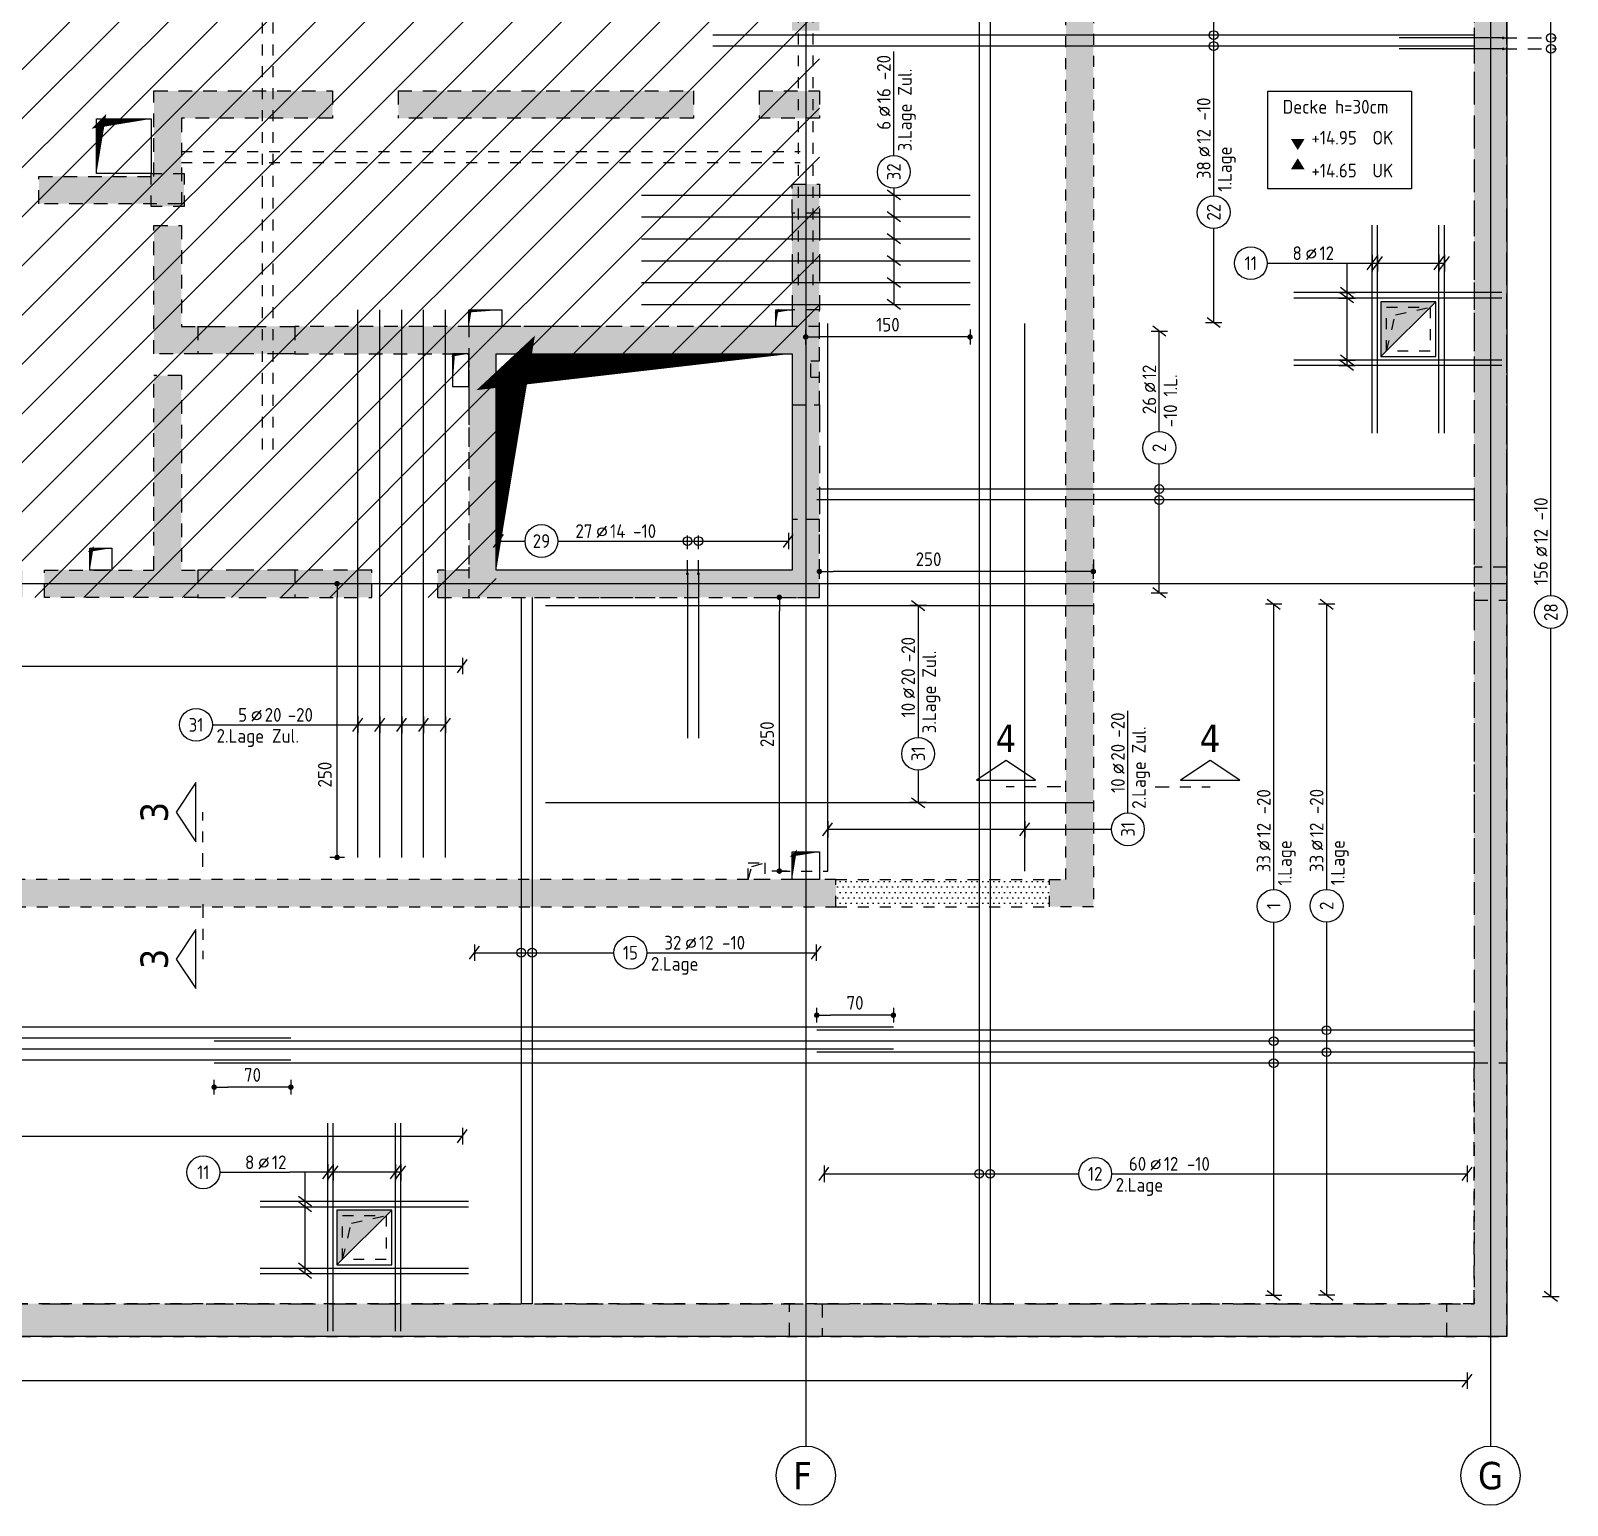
# Model space of a CAD drawing. Extents: x -10 to 81.8, y -37.7 to 49.1.
# Drawn here: x 29.98 to 44.01, y 16.6 to 30.06 of the extents above; entities that cross this region are included whole.
import ezdxf
from ezdxf.enums import TextEntityAlignment as Align

# ---------------------------------------------------------------- set-up
doc = ezdxf.new("R2010")
doc.units = 0
doc.header["$LTSCALE"] = 0.5
for name, pattern in [('AUSGEZOGEN', [1000.01, 1000, 0.01]), ('DOT', [0.175, 0.05, -0.125]), ('HIDDEN2', [0.187, 0.125, -0.062]), ('PUNKT', [0.175, 0.05, -0.125]), ('STRICHLINIE', [0.75, 0.5, -0.25]), ('STRICHPUNKT2', [0.55, 0.25, -0.125, 0.05, -0.125]), ('VERDECKT', [0.375, 0.25, -0.125])]:
    doc.linetypes.add(name, pattern=pattern)
for name, color, linetype in [('ACHSEN', 7, 'Continuous'), ('BETON', 7, 'Continuous'), ('Brüstung DG', 7, 'Continuous'), ('DD', 7, 'Continuous'), ('DG', 7, 'Continuous'), ('grau_dunkel', 7, 'Continuous'), ('grau_hell', 7, 'Continuous'), ('grau_mittel', 7, 'Continuous'), ('HILFE', 7, 'Continuous'), ('koten', 7, 'Continuous'), ('MASSE', 7, 'Continuous'), ('OBJEKT', 7, 'Continuous'), ('RND', 7, 'Continuous'), ('SCHATTEN', 7, 'Continuous'), ('SCHNITTE', 7, 'Continuous'), ('SFP_Achsen', 7, 'Continuous'), ('TEXT', 7, 'Continuous'), ('VERDECKT', 7, 'Continuous'), ('VERDECKT2', 7, 'Continuous')]:
    doc.layers.add(name, color=color, linetype=linetype)
doc.styles.add('helv', font='tahoma.ttf')
doc.styles.add('txt', font='isocp.shx')
doc.dimstyles.new('DOT_I', dxfattribs={"dimscale": 0.5, "dimtxt": 0.25, "dimasz": 0.25, "dimexe": 0.1, "dimexo": 0.3, "dimgap": 0.1, "dimtad": 1, "dimdec": 3, "dimzin": 3, "dimtxsty": 'txt', "dimblk": 'DOT', "dimblk1": 'DOT', "dimblk2": 'DOT', "dimsah": 1, "dimcen": 0.1, "dimse1": 1, "dimse2": 1, "dimazin": 0, "dimtfac": 1, "dimtdec": 4, "dimtix": 1, "dimtmove": 2, "dimatfit": 3, "dimfxl": 0, "dimtvp": 1, "dimtolj": 1, "dimtzin": 0, "dimarcsym": 0})
pattern_1 = [(0, (-74.13047, 79.29311), (0.025, 0.05), [0, -0.05])]

# ---------------------------------------------------------------- blocks, each defined once
blk = doc.blocks.new('okrd_o')
at = {"layer": 'koten', "color": 7, "linetype": 'Continuous'}
blk.add_solid([(-0.125, 0.202), (0.125, 0.202), (0, 0)], dxfattribs=at)
at = {"layer": 'koten', "style": 'txt'}
blk.add_attdef('OKRD', (0.25, 0.1), '', height=0.25, dxfattribs=at)
blk = doc.blocks.new('okrd_u')
at = {"layer": 'koten', "color": 7, "linetype": 'Continuous'}
blk.add_solid([(-0.125, -0.202), (0.125, -0.202), (0, 0)], dxfattribs=at)
at = {"layer": 'koten', "style": 'txt'}
blk.add_attdef('OKRD', (0.25, -0.35), '', height=0.25, dxfattribs=at)
blk = doc.blocks.new('DOT')
at = {"layer": 'MASSE', "color": 7, "linetype": 'Continuous'}
for p, q in [((0, 0), (-1, 0)), ((0, 0.54), (0, -0.54))]:
    blk.add_line(p, q, dxfattribs=at)
at = {"layer": 'MASSE', "color": 7, "linetype": 'Continuous', "const_width": 0.2}
blk.add_lwpolyline([(-0.1, 0, 1), (0.1, 0, 1)], format="xyb", close=True, dxfattribs=at)
blk = doc.blocks.new('*D26')
at = {"layer": 'Defpoints', "color": 0, "linetype": 'AUSGEZOGEN', "transparency": 16777216}
for p in [(31.654, 20.414), (31.654, 20.414), (32.354, 20.414)]:
    blk.add_point(p, dxfattribs=at)
at = {"layer": 'MASSE', "color": 0, "linetype": 'AUSGEZOGEN', "lineweight": -2, "transparency": 16777216}
blk.add_line((32.229, 20.414), (31.779, 20.414), dxfattribs=at)
at = {"layer": 'MASSE', "color": 0, "linetype": 'AUSGEZOGEN', "lineweight": -2, "transparency": 16777216, "xscale": 0.125, "yscale": 0.125, "zscale": 0.125, "rotation": 180}
blk.add_blockref('DOT', (31.654, 20.414), dxfattribs=at)
at = {"layer": 'MASSE', "color": 0, "linetype": 'AUSGEZOGEN', "lineweight": -2, "transparency": 16777216, "xscale": 0.125, "yscale": 0.125, "zscale": 0.125}
blk.add_blockref('DOT', (32.354, 20.414), dxfattribs=at)
at = {"layer": 'MASSE', "color": 0, "linetype": 'AUSGEZOGEN', "transparency": 16777216, "insert": (32.004, 20.526), "char_height": 0.125, "attachment_point": 5, "style": 'txt'}
blk.add_mtext('\\A1;70', dxfattribs=at)
blk = doc.blocks.new('*D27')
at = {"layer": 'Defpoints', "color": 0, "linetype": 'AUSGEZOGEN', "transparency": 16777216}
for p in [(37.154, 21.071), (37.154, 21.071), (37.854, 21.071)]:
    blk.add_point(p, dxfattribs=at)
at = {"layer": 'MASSE', "color": 0, "linetype": 'AUSGEZOGEN', "lineweight": -2, "transparency": 16777216}
blk.add_line((37.729, 21.071), (37.279, 21.071), dxfattribs=at)
at = {"layer": 'MASSE', "color": 0, "linetype": 'AUSGEZOGEN', "lineweight": -2, "transparency": 16777216, "xscale": 0.125, "yscale": 0.125, "zscale": 0.125, "rotation": 180}
blk.add_blockref('DOT', (37.154, 21.071), dxfattribs=at)
at = {"layer": 'MASSE', "color": 0, "linetype": 'AUSGEZOGEN', "lineweight": -2, "transparency": 16777216, "xscale": 0.125, "yscale": 0.125, "zscale": 0.125}
blk.add_blockref('DOT', (37.854, 21.071), dxfattribs=at)
at = {"layer": 'MASSE', "color": 0, "linetype": 'AUSGEZOGEN', "transparency": 16777216, "insert": (37.504, 21.184), "char_height": 0.125, "attachment_point": 5, "style": 'txt'}
blk.add_mtext('\\A1;70', dxfattribs=at)
blk = doc.blocks.new('lei_gre')
at = {"layer": 'RND', "color": 7, "linetype": 'Continuous'}
for p, q in [((-0.09, -0.12), (0.09, 0.12)), ((0, 0.15), (0, -0.15))]:
    blk.add_line(p, q, dxfattribs=at)
blk = doc.blocks.new('RND_LEI')
at = {"layer": 'RND', "color": 7, "linetype": 'Continuous'}
blk.add_line((1.022, 0.066), (1.19, 0.27), dxfattribs=at)
for centre, radius in [((0, 0), 0.3), ((1.106, 0.168), 0.075)]:
    blk.add_circle(centre, radius, dxfattribs=at)
at = {"layer": 'RND', "color": 7, "linetype": 'Continuous', "style": 'txt'}
blk.add_attdef('ANZ', text='', height=0.25, dxfattribs=at).set_placement((0.931, 0.057), align=Align.RIGHT)
for tag, p in [('DUM', (1.253, 0.057)), ('ABSTD', (1.674, 0.057)), ('POSTXT', (0.374, -0.327))]:
    blk.add_attdef(tag, p, '', height=0.25, dxfattribs=at)
blk.add_attdef('POSL', text='', height=0.25, dxfattribs=at).set_placement((0, 0), align=Align.MIDDLE)
blk = doc.blocks.new('*D41')
at = {"layer": 'Defpoints', "color": 0, "linetype": 'AUSGEZOGEN', "transparency": 16777216}
for p in [(32.776, 25.012), (32.776, 25.012), (32.776, 22.512)]:
    blk.add_point(p, dxfattribs=at)
at = {"layer": 'MASSE', "color": 0, "linetype": 'AUSGEZOGEN', "lineweight": -2, "transparency": 16777216}
blk.add_line((32.776, 22.637), (32.776, 24.887), dxfattribs=at)
at = {"layer": 'MASSE', "color": 0, "linetype": 'AUSGEZOGEN', "lineweight": -2, "transparency": 16777216, "xscale": 0.125, "yscale": 0.125, "zscale": 0.125}
for p, rotation in [((32.776, 25.012), 90), ((32.776, 22.512), 270)]:
    blk.add_blockref('DOT', p, dxfattribs=dict(at, rotation=rotation))
at = {"layer": 'MASSE', "color": 0, "linetype": 'AUSGEZOGEN', "transparency": 16777216, "insert": (32.664, 23.268), "char_height": 0.125, "attachment_point": 5, "rotation": 90, "style": 'txt'}
blk.add_mtext('\\A1;250', dxfattribs=at)
blk = doc.blocks.new('*D42')
at = {"layer": 'Defpoints', "color": 0, "linetype": 'AUSGEZOGEN', "transparency": 16777216}
for p in [(37.054, 27.265), (37.054, 27.265), (38.554, 27.265)]:
    blk.add_point(p, dxfattribs=at)
at = {"layer": 'MASSE', "color": 0, "linetype": 'AUSGEZOGEN', "lineweight": -2, "transparency": 16777216}
blk.add_line((38.429, 27.265), (37.179, 27.265), dxfattribs=at)
at = {"layer": 'MASSE', "color": 0, "linetype": 'AUSGEZOGEN', "lineweight": -2, "transparency": 16777216, "xscale": 0.125, "yscale": 0.125, "zscale": 0.125, "rotation": 180}
blk.add_blockref('DOT', (37.054, 27.265), dxfattribs=at)
at = {"layer": 'MASSE', "color": 0, "linetype": 'AUSGEZOGEN', "lineweight": -2, "transparency": 16777216, "xscale": 0.125, "yscale": 0.125, "zscale": 0.125}
blk.add_blockref('DOT', (38.554, 27.265), dxfattribs=at)
at = {"layer": 'MASSE', "color": 0, "linetype": 'AUSGEZOGEN', "transparency": 16777216, "insert": (37.804, 27.377), "char_height": 0.125, "attachment_point": 5, "style": 'txt'}
blk.add_mtext('\\A1;150', dxfattribs=at)
blk = doc.blocks.new('*D43')
at = {"layer": 'Defpoints', "color": 0, "linetype": 'AUSGEZOGEN', "transparency": 16777216}
for p in [(37.179, 25.123), (37.179, 25.123), (39.679, 25.123)]:
    blk.add_point(p, dxfattribs=at)
at = {"layer": 'MASSE', "color": 0, "linetype": 'AUSGEZOGEN', "lineweight": -2, "transparency": 16777216}
blk.add_line((39.554, 25.123), (37.304, 25.123), dxfattribs=at)
at = {"layer": 'MASSE', "color": 0, "linetype": 'AUSGEZOGEN', "lineweight": -2, "transparency": 16777216, "xscale": 0.125, "yscale": 0.125, "zscale": 0.125, "rotation": 180}
blk.add_blockref('DOT', (37.179, 25.123), dxfattribs=at)
at = {"layer": 'MASSE', "color": 0, "linetype": 'AUSGEZOGEN', "lineweight": -2, "transparency": 16777216, "xscale": 0.125, "yscale": 0.125, "zscale": 0.125}
blk.add_blockref('DOT', (39.679, 25.123), dxfattribs=at)
at = {"layer": 'MASSE', "color": 0, "linetype": 'AUSGEZOGEN', "transparency": 16777216, "insert": (38.175, 25.235), "char_height": 0.125, "attachment_point": 5, "style": 'txt'}
blk.add_mtext('\\A1;250', dxfattribs=at)
blk = doc.blocks.new('*D44')
at = {"layer": 'Defpoints', "color": 0, "linetype": 'AUSGEZOGEN', "transparency": 16777216}
for p in [(36.813, 24.887), (36.813, 24.887), (36.813, 22.387)]:
    blk.add_point(p, dxfattribs=at)
at = {"layer": 'MASSE', "color": 0, "linetype": 'AUSGEZOGEN', "lineweight": -2, "transparency": 16777216}
blk.add_line((36.813, 22.512), (36.813, 24.762), dxfattribs=at)
at = {"layer": 'MASSE', "color": 0, "linetype": 'AUSGEZOGEN', "lineweight": -2, "transparency": 16777216, "xscale": 0.125, "yscale": 0.125, "zscale": 0.125}
for p, rotation in [((36.813, 24.887), 90), ((36.813, 22.387), 270)]:
    blk.add_blockref('DOT', p, dxfattribs=dict(at, rotation=rotation))
at = {"layer": 'MASSE', "color": 0, "linetype": 'AUSGEZOGEN', "transparency": 16777216, "insert": (36.701, 23.637), "char_height": 0.125, "attachment_point": 5, "rotation": 90, "style": 'txt'}
blk.add_mtext('\\A1;250', dxfattribs=at)
blk = doc.blocks.new('SCHN-1')
at = {"layer": 'SCHNITTE', "color": 5, "linetype": 'Continuous'}
blk.add_lwpolyline([(0.54, 0.125), (0, 0.485), (-0.54, 0.125)], close=True, dxfattribs=at)
at = {"layer": 'SCHNITTE', "color": 6, "linetype": 'Continuous', "style": 'helv'}
blk.add_attdef('SCHN-1', text='', height=0.5, dxfattribs=at).set_placement((0, 0.635), align=Align.CENTER)

msp = doc.modelspace()

# ---------------------------------------------------------------- hatches: boundary and pattern name
at = {"layer": 'Brüstung DG', "linetype": 'DOT'}
h = msp.add_hatch(dxfattribs=at)
h.set_pattern_fill('DOTS', color=102, scale=0.8, double=1)
h.set_pattern_definition(pattern_1)
h.paths.add_polyline_path([(35.1045, 39.3866), (35.1045, 39.0866), (43.1545, 39.0866), (43.1545, 18.4366), (4.6895, 18.4366), (4.6895, 22.0616), (4.4795, 22.0616), (4.4795, 18.1366), (43.4545, 18.1366), (43.4545, 39.3866)])
h.paths.add_polyline_path([(12.2545, 39.0866), (12.2545, 39.3866), (4.5295, 39.3866), (4.5295, 38.4216), (4.6895, 38.4216), (4.6895, 39.0866)], flags=17)
h = msp.add_hatch(dxfattribs=at)
h.set_pattern_fill('DOTS', color=102, scale=0.8, double=1)
h.set_pattern_definition(pattern_1)
h.paths.add_polyline_path([(39.2795, 22.3116), (37.3295, 22.3116), (37.3295, 22.0616), (39.2795, 22.0615)])
at = {"layer": 'DG', "linetype": 'AUSGEZOGEN'}
h = msp.add_hatch(dxfattribs=at)
h.set_pattern_fill('DOTS', scale=0.8, double=1)
h.set_pattern_definition(pattern_1)
h.paths.add_polyline_path([(13.4345, 22.3116), (13.4345, 22.0616), (37.3295, 22.0616), (37.3295, 22.3116)])
h.paths.add_polyline_path([(34.2295, 25.1366), (34.2295, 27.1116), (36.9295, 27.1116), (36.9295, 26.6466), (37.1795, 26.6466), (37.1795, 27.3616), (33.9795, 27.3616), (33.9795, 24.8866), (37.1795, 24.8866), (37.1795, 25.5966), (36.9295, 25.5966), (36.9295, 25.1366)])
h.paths.add_polyline_path([(31.0795, 28.7566), (31.0795, 28.4566), (31.3795, 28.4566), (31.3795, 28.7566)])
h.paths.add_polyline_path([(26.7795, 28.7566), (26.4795, 28.7566), (26.4795, 28.4566), (26.7795, 28.4566)])
h.paths.add_polyline_path([(23.0295, 28.7566), (22.7295, 28.7566), (22.7295, 28.4566), (23.0295, 28.4566)])
h.paths.add_polyline_path([(14.7895, 28.4566), (14.7895, 28.7566), (14.4895, 28.7566), (14.4895, 28.4566)])
h.paths.add_polyline_path([(39.4295, 35.4616), (39.4295, 22.3116), (39.2795, 22.3116), (39.2795, 22.0616), (39.6795, 22.0616), (39.6795, 35.4616)])
h.paths.add_polyline_path([(4.6895, 32.3116), (4.4795, 32.3116), (4.4795, 22.0616), (10.6745, 22.0616), (10.6745, 22.3116), (4.6895, 22.3116)])
h.paths.add_polyline_path([(12.2545, 35.2116), (12.2545, 35.4616), (12.2045, 35.4616), (12.2045, 35.2116)])
h.paths.add_polyline_path([(35.1045, 35.4616), (35.1045, 35.2116), (35.8545, 35.2116), (35.8545, 35.4616)])
at = {"layer": 'grau_dunkel', "transparency": 33554687}
for points in [[(42.8045, 27.5866), (42.3045, 27.5866), (42.3045, 27.0866)], [(33.2745, 19.2916), (32.7745, 19.2916), (32.7745, 18.7916)]]:
    msp.add_hatch(color=21, dxfattribs=at).paths.add_polyline_path(points)
at = {"layer": 'grau_hell', "linetype": 'AUSGEZOGEN'}
h = msp.add_hatch(dxfattribs=at)
h.set_pattern_fill('ANSI31', color=9, scale=0.1, style=0, double=1)
h.set_pattern_definition([(45, (0, -25.33528), (-0.2245064, 0.2245064), [])])
h.paths.add_polyline_path([(37.1795, 31.3866), (37.1795, 39.3866), (35.1045, 39.3866), (35.1045, 32.9208), (12.2545, 32.9208), (12.2545, 39.3866), (8.1795, 39.3866), (8.1795, 31.1366), (10.9295, 31.1366), (10.9295, 29.5116), (19.9795, 29.5116), (19.9795, 24.8866), (34.2295, 24.8866), (34.2295, 27.1116), (37.1795, 27.1116)])
at = {"layer": 'grau_mittel'}
h = msp.add_hatch(color=61, dxfattribs=at)
h.paths.add_polyline_path([(43.4545, 39.3866), (36.9295, 39.3866), (36.9295, 31.1366), (37.9945, 31.1366), (37.9945, 31.3866), (37.1795, 31.3866), (37.1795, 39.0866), (39.4295, 39.0866), (39.4295, 31.3866), (39.2795, 31.3866), (39.2795, 31.1366), (39.6795, 31.1366), (39.6795, 39.0866), (43.1545, 39.0866), (43.1545, 34.0716), (43.4545, 34.0716)])
h.paths.add_polyline_path([(43.4545, 34.0716), (43.1545, 34.0716), (43.1545, 32.2016), (43.4545, 32.2016)], flags=17)
h.paths.add_polyline_path([(43.4545, 32.2016), (43.1545, 32.2016), (43.1545, 31.1366), (43.4545, 31.1366)])
h.paths.add_polyline_path([(43.1545, 31.1366), (43.1545, 31.3866), (39.6795, 31.3866), (39.6795, 31.1366)])
h.paths.add_polyline_path([(39.2795, 31.1366), (39.2795, 31.3866), (38.3945, 31.3866), (38.3945, 31.1366)], flags=17)
h.paths.add_polyline_path([(38.3945, 31.3866), (38.1945, 31.3866), (38.1945, 31.1366), (38.3945, 31.1366)], flags=17)
h.paths.add_polyline_path([(43.4545, 31.1366), (43.1545, 31.1366), (43.1545, 25.1616), (43.4545, 25.1616)])
h.paths.add_polyline_path([(43.1545, 24.8616), (43.4545, 24.8616), (43.4545, 25.1616), (43.1545, 25.1616)])
h.paths.add_polyline_path([(43.1545, 20.6366), (43.4545, 20.6366), (43.4545, 24.8616), (43.1545, 24.8616)])
h.paths.add_polyline_path([(43.4545, 20.6366), (43.1545, 20.6366), (43.1545, 18.4366), (42.9045, 18.4366), (42.9045, 18.1366), (43.4545, 18.1366)])
h.paths.add_polyline_path([(37.2045, 18.4366), (37.2045, 18.1366), (42.9045, 18.1366), (42.9045, 18.4366)])
h.paths.add_polyline_path([(36.9045, 18.4366), (36.9045, 18.1366), (37.2045, 18.1366), (37.2045, 18.4366)])
h.paths.add_polyline_path([(29.7045, 18.4366), (29.7045, 18.1366), (36.9045, 18.1366), (36.9045, 18.4366)])
h.paths.add_polyline_path([(29.4045, 18.4366), (29.4045, 18.1366), (29.7045, 18.1366), (29.7045, 18.4366)])
h.paths.add_polyline_path([(22.2045, 18.4366), (22.2045, 18.1366), (29.4045, 18.1366), (29.4045, 18.4366)])
h.paths.add_polyline_path([(21.9045, 18.1366), (22.2045, 18.1366), (22.2045, 18.4366), (21.9045, 18.4366)])
h.paths.add_polyline_path([(14.7045, 18.4366), (14.7045, 18.1366), (21.9045, 18.1366), (21.9045, 18.4366)])
h.paths.add_polyline_path([(14.7045, 18.4366), (14.4045, 18.4366), (14.4045, 18.1366), (14.7045, 18.1366)])
h.paths.add_polyline_path([(8.4545, 18.4366), (8.4545, 18.1366), (14.4045, 18.1366), (14.4045, 18.4366)])
h.paths.add_polyline_path([(8.1545, 18.4366), (8.1545, 18.1366), (8.4545, 18.1366), (8.4545, 18.4366)])
h.paths.add_polyline_path([(5.0545, 18.4366), (5.0545, 18.1366), (8.1545, 18.1366), (8.1545, 18.4366)])
h.paths.add_polyline_path([(4.6895, 18.4366), (4.6895, 25.2315), (4.0245, 25.2315), (4.0245, 24.9315), (4.4795, 24.9315), (4.4795, 18.1366), (5.0545, 18.1366), (5.0545, 18.4366)])
h.paths.add_polyline_path([(4.7545, 27.2815), (4.6895, 27.2815), (4.4045, 27.2815), (4.4045, 25.2315), (4.6895, 25.2315), (4.7545, 25.2315)])
h.paths.add_polyline_path([(4.6895, 39.0866), (8.1795, 39.0866), (8.1795, 31.1366), (8.5795, 31.1366), (8.5795, 31.3866), (8.4295, 31.3866), (8.4295, 39.0866), (10.6795, 39.0866), (10.6795, 31.3866), (9.9145, 31.3866), (9.9145, 31.1366), (10.9295, 31.1366), (10.9295, 39.3866), (4.5295, 39.3866), (4.5295, 32.3116), (4.4795, 32.3116), (4.4795, 27.5815), (4.0245, 27.5815), (4.0245, 27.2815), (4.6895, 27.2815)])
h.paths.add_polyline_path([(4.7545, 31.3866), (4.7545, 31.1366), (8.1795, 31.1366), (8.1795, 31.3866)], flags=17)
h.paths.add_polyline_path([(8.5795, 31.3866), (8.5795, 31.1366), (9.4645, 31.1366), (9.4645, 31.3866)], flags=17)
h.paths.add_polyline_path([(9.4645, 31.3866), (9.4645, 31.1366), (9.7145, 31.1366), (9.7145, 31.3866)], flags=17)
h.paths.add_polyline_path([(10.9295, 31.1366), (10.6795, 31.1366), (10.6795, 29.5116), (10.9295, 29.5116)], flags=17)
h.paths.add_polyline_path([(8.1795, 29.5116), (8.1795, 24.8866), (8.5795, 24.8866), (8.5795, 25.1366), (8.4295, 25.1366), (8.4295, 29.2616), (14.5145, 29.2616), (14.5145, 28.9066), (14.7645, 28.9066), (14.7645, 29.2616), (15.8245, 29.2616), (15.8245, 29.5116)])
h.paths.add_polyline_path([(9.5895, 24.8866), (9.5895, 25.1366), (8.5795, 25.1366), (8.5795, 24.8866)], flags=17)
h.paths.add_polyline_path([(9.5895, 24.8866), (9.7895, 24.8866), (9.7895, 25.1366), (9.5895, 25.1366)])
h.paths.add_polyline_path([(9.9895, 25.1366), (9.9895, 24.8866), (12.9045, 24.8866), (12.9045, 25.1366)], flags=16)
h.paths.add_polyline_path([(13.1045, 25.1366), (13.1045, 24.8866), (13.3545, 24.8866), (13.3545, 25.1366)], flags=16)
h.paths.add_polyline_path([(13.3545, 25.1366), (13.3545, 24.8866), (14.3645, 24.8866), (14.3645, 25.1366)], flags=16)
h.paths.add_polyline_path([(14.5145, 25.1366), (14.3645, 25.1366), (14.3645, 24.8866), (14.9145, 24.8866), (14.9145, 25.1366), (14.7645, 25.1366), (14.7645, 27.8216), (16.1245, 27.8216), (16.1245, 28.0716), (14.7645, 28.0716), (14.7645, 28.7566), (14.5145, 28.7566)])
h.paths.add_polyline_path([(14.9145, 25.1366), (14.9145, 24.8866), (15.9245, 24.8866), (15.9245, 25.1366)], flags=16)
h.paths.add_polyline_path([(15.9245, 24.8866), (16.1745, 24.8866), (16.1745, 25.1366), (15.9245, 25.1366)])
h.paths.add_polyline_path([(16.5795, 29.2616), (16.5795, 29.5116), (16.2245, 29.5116), (16.2245, 29.2616)])
h.paths.add_polyline_path([(17.4645, 29.2616), (17.4645, 29.5116), (16.5795, 29.5116), (16.5795, 29.2616)])
h.paths.add_polyline_path([(18.7795, 29.2616), (18.7795, 25.1366), (16.3745, 25.1366), (16.3745, 24.8866), (20.5295, 24.8866), (20.5295, 25.1366), (19.0295, 25.1366), (19.0295, 29.2616), (19.9795, 29.2616), (19.9795, 28.4816), (21.3545, 28.4816), (21.3545, 28.7316), (20.2295, 28.7316), (20.2295, 29.5116), (17.4645, 29.5116), (17.4645, 29.2616)])
h.paths.add_polyline_path([(16.3245, 28.0716), (16.3245, 27.8216), (17.8645, 27.8216), (17.8645, 28.0716)])
h.paths.add_polyline_path([(20.7295, 25.1366), (20.7295, 24.8866), (29.9045, 24.8866), (29.9045, 25.1366)])
h.paths.add_polyline_path([(25.1045, 28.4816), (25.1045, 28.7316), (22.7545, 28.7316), (22.7545, 28.4816)])
h.paths.add_polyline_path([(28.6545, 28.4816), (28.6545, 28.7316), (26.5045, 28.7316), (26.5045, 28.4816)])
h.paths.add_polyline_path([(30.0545, 28.7316), (30.0545, 28.4816), (31.3545, 28.4816), (31.3545, 29.2616), (32.7345, 29.2616), (32.7345, 29.5116), (31.1045, 29.5116), (31.1045, 28.7316)])
h.paths.add_polyline_path([(31.3545, 26.9116), (31.1045, 26.9116), (31.1045, 25.1366), (30.1045, 25.1366), (30.1045, 24.8866), (31.5045, 24.8866), (31.5045, 25.1366), (31.3545, 25.1366)])
h.paths.add_polyline_path([(32.3895, 24.8866), (32.3895, 25.1366), (31.5045, 25.1366), (31.5045, 24.8866)])
h.paths.add_polyline_path([(32.3895, 25.1366), (32.3895, 24.8866), (33.0945, 24.8866), (33.0945, 25.1366)], flags=17)
h.paths.add_polyline_path([(33.6945, 25.1366), (33.6945, 24.8866), (37.1795, 24.8866), (37.1795, 25.5966), (36.9295, 25.5966), (36.9295, 25.1366), (34.2295, 25.1366), (34.2295, 27.1116), (36.9295, 27.1116), (36.9295, 26.6466), (37.1795, 26.6466), (37.1795, 26.8966), (37.0995, 26.8966), (37.0995, 27.0466), (37.1795, 27.0466), (37.1795, 27.5113), (36.9295, 27.5113), (36.9295, 27.3616), (32.3895, 27.3616), (32.3895, 27.1116), (33.9795, 27.1116), (33.9795, 25.1366)])
h.paths.add_polyline_path([(36.9295, 26.6466), (36.9295, 25.5966), (37.1795, 25.5966), (37.1795, 26.6466)], flags=17)
h.paths.add_polyline_path([(36.9295, 27.5113), (37.1795, 27.5113), (37.1795, 28.3963), (36.9295, 28.3963)])
h.paths.add_polyline_path([(37.1795, 28.6616), (36.9295, 28.6616), (36.9295, 28.3963), (37.1795, 28.3963)])
h.paths.add_polyline_path([(36.6295, 29.5116), (36.6295, 29.2616), (37.1795, 29.2616), (37.1795, 29.5116)])
h.paths.add_polyline_path([(36.0294, 29.2616), (36.0294, 29.5116), (33.3345, 29.5116), (33.3345, 29.2616)])
h.paths.add_polyline_path([(32.3895, 27.1116), (32.3895, 27.3616), (31.5045, 27.3616), (31.5045, 27.1116)])
h.paths.add_polyline_path([(31.5045, 27.1116), (31.5045, 27.3616), (31.3545, 27.3616), (31.3545, 28.2816), (31.1045, 28.2816), (31.1045, 27.1116)])
h.paths.add_polyline_path([(37.1795, 31.1366), (36.9295, 31.1366), (36.9295, 30.0616), (37.1795, 30.0616)])
h.paths.add_polyline_path([(34.2295, 31.1916), (34.4795, 31.1916), (34.4795, 31.8866), (34.2295, 31.8866)])
h.paths.add_polyline_path([(32.3795, 31.8866), (32.1295, 31.8866), (32.1295, 31.1916), (32.3795, 31.1916)])
h.paths.add_polyline_path([(13.6295, 31.8866), (13.3795, 31.8866), (13.3795, 31.1916), (13.6295, 31.1916)])
h.paths.add_polyline_path([(15.7295, 31.8866), (15.4795, 31.8866), (15.4795, 31.1916), (15.7295, 31.1916)])
h.paths.add_polyline_path([(17.3795, 31.8866), (17.1295, 31.8866), (17.1295, 31.1916), (17.3795, 31.1916)])
h.paths.add_polyline_path([(19.4795, 31.8866), (19.2295, 31.8866), (19.2295, 31.1916), (19.4795, 31.1916)])
h.paths.add_polyline_path([(20.8795, 31.1916), (21.1295, 31.1916), (21.1295, 31.8866), (20.8795, 31.8866)])
h.paths.add_polyline_path([(22.9795, 31.1916), (23.2295, 31.1916), (23.2295, 31.8866), (22.9795, 31.8866)])
h.paths.add_polyline_path([(24.8795, 31.8866), (24.6295, 31.8866), (24.6295, 31.1916), (24.8795, 31.1916)])
h.paths.add_polyline_path([(26.7295, 31.1916), (26.9795, 31.1916), (26.9795, 31.8866), (26.7295, 31.8866)])
h.paths.add_polyline_path([(29.7045, 32.9208), (29.4045, 32.9208), (29.4045, 32.0366), (28.3795, 32.0366), (28.3795, 31.1916), (28.6295, 31.1916), (28.6295, 31.7866), (30.4795, 31.7866), (30.4795, 31.1916), (30.7295, 31.1916), (30.7295, 32.0366), (29.7045, 32.0366)])
h.paths.add_polyline_path([(35.1045, 39.3866), (35.1045, 39.0866), (36.9295, 39.0866), (36.9295, 39.3866)])
h.paths.add_polyline_path([(12.2545, 39.0866), (12.2545, 39.3866), (10.9295, 39.3866), (10.9295, 39.0866)])

# ---------------------------------------------------------------- linework, layer by layer
at = {"layer": 'ACHSEN', "color": 140, "linetype": 'AUSGEZOGEN'}
for p, q in [((37.0545, 39.3866), (37.0545, 17.1366)), ((43.3045, 39.3866), (43.3045, 17.1366)), ((43.4545, 25.0116), (2.2545, 25.0116)), ((43.4545, 18.1366), (2.2545, 18.1366))]:
    msp.add_line(p, q, dxfattribs=at)
at = {"layer": 'BETON', "color": 6, "linetype": 'AUSGEZOGEN'}
for p, q in [((43.4545, 39.3866), (43.4545, 18.1366)), ((43.4545, 18.1366), (4.4045, 18.1366))]:
    msp.add_line(p, q, dxfattribs=at)
for points in [[(30.5795, 29.2566), (31.0795, 29.2566), (31.0795, 28.7566), (30.5795, 28.7566)], [(33.9795, 27.5116), (34.2795, 27.5116), (34.2795, 27.3616), (33.9795, 27.3616)], [(36.7795, 27.5116), (36.9295, 27.5116), (36.9295, 27.3616), (36.7795, 27.3616)], [(33.9795, 27.1116), (33.8295, 27.1116), (33.8295, 26.8116), (33.9795, 26.8116)], [(34.2295, 27.1116), (36.9295, 27.1116), (36.9295, 25.1366), (34.2295, 25.1366)], [(30.5195, 25.3366), (30.7195, 25.3366), (30.7195, 25.1366), (30.5195, 25.1366)], [(36.9295, 22.5616), (37.1795, 22.5616), (37.1795, 22.3116), (36.9295, 22.3116)]]:
    msp.add_lwpolyline(points, close=True, dxfattribs=at)
at = {"layer": 'Brüstung DG', "color": 102, "linetype": 'DOT'}
for p, q in [((37.3295, 22.3116), (39.2795, 22.3116)), ((37.3295, 22.0616), (39.2795, 22.0615))]:
    msp.add_line(p, q, dxfattribs=at)
at = {"layer": 'Brüstung DG', "color": 102, "linetype": 'PUNKT', "lineweight": -2}
msp.add_lwpolyline([(35.1045, 39.0866), (43.1545, 39.0866), (43.1545, 18.4366), (4.6895, 18.4366), (4.6895, 22.0616), (4.4795, 22.0616), (4.4795, 18.1366), (43.4545, 18.1366), (43.4545, 39.3866), (35.1045, 39.3866)], dxfattribs=at)
at = {"layer": 'DD', "color": 7, "linetype": 'HIDDEN2'}
for p, q in [((42.4361, 27.4663), (42.7545, 27.5366)), ((42.3545, 27.1366), (42.4361, 27.4663)), ((36.5626, 22.4293), (36.6795, 22.4616)), ((36.5295, 22.3116), (36.5626, 22.4293)), ((32.9061, 19.1713), (33.2245, 19.2416)), ((32.8245, 18.8416), (32.9061, 19.1713))]:
    msp.add_line(p, q, dxfattribs=at)
for points in [[(42.3545, 27.5366), (42.7545, 27.5366), (42.7545, 27.1366), (42.3545, 27.1366)], [(36.5295, 22.4616), (36.6795, 22.4616), (36.6795, 22.3116), (36.5295, 22.3116)], [(32.8245, 19.2416), (33.2245, 19.2416), (33.2245, 18.8416), (32.8245, 18.8416)]]:
    msp.add_lwpolyline(points, close=True, dxfattribs=at)
at = {"layer": 'DG', "color": 7, "linetype": 'PUNKT', "lineweight": -2}
for p, q in [((39.6795, 37.8316), (39.6795, 22.0616)), ((39.4295, 22.3116), (39.4295, 37.6316)), ((37.1795, 27.3616), (33.9795, 27.3616)), ((33.9795, 27.3616), (33.9795, 24.8866)), ((37.1795, 26.6466), (37.1795, 27.3616)), ((34.2295, 25.1366), (34.2295, 27.1116)), ((34.2295, 27.1116), (36.9295, 27.1116)), ((36.9295, 27.1116), (36.9295, 26.6466)), ((36.9295, 26.6466), (37.1795, 26.6466)), ((37.1795, 25.5966), (36.9295, 25.5966)), ((36.9295, 25.5966), (36.9295, 25.1366)), ((37.1795, 24.8866), (37.1795, 25.5966)), ((36.9295, 25.1366), (34.2295, 25.1366)), ((33.9795, 24.8866), (37.1795, 24.8866)), ((37.3295, 22.3116), (13.4345, 22.3116)), ((37.3295, 22.0616), (37.3295, 22.3116)), ((39.2795, 22.0616), (39.2795, 22.3116)), ((39.2795, 22.3116), (39.4295, 22.3116)), ((13.4345, 22.0616), (37.3295, 22.0616)), ((39.6795, 22.0616), (39.2795, 22.0616))]:
    msp.add_line(p, q, dxfattribs=at)
msp.add_lwpolyline([(31.0795, 28.7566), (31.3795, 28.7566), (31.3795, 28.4566), (31.0795, 28.4566)], close=True, dxfattribs=at)
at = {"layer": 'grau_dunkel', "color": 21}
msp.add_lwpolyline([(36.9295, 27.1116, 0, 0.31, 0), (34.2384, 26.9568, 0, 0, 0), (34.39, 27.0984, 0.3221, 0, 0), (34.2295, 25.1366, 0, 0, 0)], format="xyseb", dxfattribs=at)
at = {"layer": 'HILFE', "color": 102, "linetype": 'DOT'}
msp.add_line((36.8133, 22.3866), (37.2542, 22.3866), dxfattribs=at)
at = {"layer": 'OBJEKT', "color": 7, "linetype": 'AUSGEZOGEN'}
for p, q in [((42.3045, 27.0866), (42.8045, 27.5866)), ((32.7745, 18.7916), (33.2745, 19.2916))]:
    msp.add_line(p, q, dxfattribs=at)
at = {"layer": 'OBJEKT', "color": 1, "linetype": 'AUSGEZOGEN'}
msp.add_lwpolyline([(41.2709, 29.5081), (42.5827, 29.5081), (42.5827, 28.6189), (41.2709, 28.6189)], close=True, dxfattribs=at)
at = {"layer": 'OBJEKT', "color": 7, "linetype": 'AUSGEZOGEN'}
for points in [[(42.8045, 27.5866), (42.3045, 27.5866), (42.3045, 27.0866), (42.8045, 27.0866)], [(33.2745, 19.2916), (32.7745, 19.2916), (32.7745, 18.7916), (33.2745, 18.7916)]]:
    msp.add_lwpolyline(points, close=True, dxfattribs=at)
at = {"layer": 'RND', "color": 7, "linetype": 'AUSGEZOGEN'}
for p, q in [((43.8554, 24.9026), (43.8554, 34.0386)), ((40.7778, 28.5543), (40.7778, 31.0812)), ((37.8575, 28.9231), (37.8575, 29.8716)), ((40.7778, 27.3956), (40.7778, 28.2543)), ((41.2667, 27.9387), (41.9067, 27.9387)), ((40.2812, 26.4022), (40.2812, 27.3179)), ((40.2812, 24.9274), (40.2812, 26.1022)), ((34.2491, 25.401), (34.4914, 25.401)), ((34.7914, 25.401), (36.8951, 25.401)), ((38.0799, 24.8122), (38.0799, 23.6082)), ((41.3252, 24.825), (41.3252, 22.2179)), ((41.8085, 24.8253), (41.8085, 22.2203)), ((43.8554, 18.5026), (43.8554, 24.6026)), ((26.0202, 24.259), (33.9197, 24.259)), ((39.9944, 22.9187), (39.9944, 23.8499)), ((31.6387, 23.7227), (32.5696, 23.7227)), ((38.0799, 23.3082), (38.0799, 23.0122)), ((37.2542, 22.7687), (39.0542, 22.7687)), ((39.0542, 22.7687), (39.8444, 22.7687)), ((41.3252, 21.9179), (41.3252, 18.5127)), ((41.8085, 21.9203), (41.8085, 18.5139)), ((34.031, 21.642), (35.3036, 21.642)), ((35.6036, 21.642), (37.1506, 21.642)), ((26.0222, 19.9664), (33.9197, 19.9664)), ((31.7047, 19.6366), (32.3447, 19.6366)), ((37.2211, 19.6228), (39.5462, 19.6228)), ((39.8462, 19.6228), (43.0923, 19.6228)), ((25.6106, 17.7341), (43.0923, 17.7341))]:
    msp.add_line(p, q, dxfattribs=at)
at = {"layer": 'RND', "color": 102, "linetype": 'VERDECKT'}
for p, q in [((43.4195, 29.9959), (43.9069, 29.9959)), ((43.4195, 29.8959), (43.9069, 29.8959)), ((35.9741, 25.1016), (35.9741, 25.451)), ((36.0741, 25.1016), (36.0741, 25.451))]:
    msp.add_line(p, q, dxfattribs=at)
at = {"layer": 'RND', "color": 102, "linetype": 'AUSGEZOGEN'}
for p, q in [((37.8575, 28.6231), (37.8575, 27.5613)), ((41.9067, 27.9387), (42.8845, 27.9387)), ((41.9941, 27.9387), (41.9941, 27.0028)), ((32.5696, 23.7227), (33.7658, 23.7227)), ((33.3582, 19.6366), (32.3447, 19.6366)), ((32.4825, 19.6366), (32.4825, 18.7115))]:
    msp.add_line(p, q, dxfattribs=at)
at = {"layer": 'RND', "color": 1, "linetype": 'HIDDEN2'}
for points in [[(36.9882, 27.7366), (36.9882, 32.3866)], [(37.1221, 27.7366), (37.1221, 32.3866)], [(32.0909, 30.5366), (32.0909, 26.1866)], [(32.1909, 30.5366), (32.1909, 26.1866)], [(31.3545, 28.9595), (37.0045, 28.9595)], [(31.3545, 28.8595), (37.0045, 28.8595)]]:
    msp.add_lwpolyline(points, dxfattribs=at)
at = {"layer": 'RND', "color": 1, "linetype": 'AUSGEZOGEN'}
for points in [[(38.6364, 31.1366), (38.6364, 18.4366)], [(38.7364, 31.1366), (38.7364, 18.4366)], [(43.1545, 30.0216), (36.2045, 30.0216)], [(43.1545, 29.9216), (36.2045, 29.9216)], [(43.4195, 29.9959), (42.4695, 29.9959)], [(43.4195, 29.8959), (42.4695, 29.8959)], [(35.5545, 28.5613), (38.5545, 28.5613)], [(35.5545, 28.3613), (38.5545, 28.3613)], [(42.2244, 26.3866), (42.2244, 28.2866)], [(42.2744, 26.3866), (42.2744, 28.2866)], [(42.8345, 26.3866), (42.8345, 28.2866)], [(42.8845, 26.3866), (42.8845, 28.2866)], [(35.5545, 28.1613), (38.5545, 28.1613)], [(35.5545, 27.9613), (38.5545, 27.9613)], [(35.5545, 27.7613), (38.5545, 27.7613)], [(43.4095, 27.6703), (41.5095, 27.6703)], [(32.9658, 22.5116), (32.9658, 27.5116)], [(33.1658, 22.5116), (33.1658, 27.5116)], [(33.3658, 22.5116), (33.3658, 27.5116)], [(33.5658, 22.5116), (33.5658, 27.5116)], [(33.7658, 22.5116), (33.7658, 27.5116)], [(35.5545, 27.5613), (38.5545, 27.5613)], [(43.4095, 27.6203), (41.5095, 27.6203)], [(37.2542, 22.3866), (37.2542, 27.3866)], [(39.0542, 22.3866), (39.0542, 27.3866)], [(43.4095, 27.0528), (41.5095, 27.0528)], [(43.4095, 27.0028), (41.5095, 27.0028)], [(43.1545, 25.8762), (37.1545, 25.8762)], [(43.1545, 25.7762), (37.1545, 25.7762)], [(35.9741, 25.1016), (35.9741, 23.6016)], [(36.0741, 25.1016), (36.0741, 23.6016)], [(34.4566, 24.8866), (34.4566, 18.4366)], [(34.5566, 24.8866), (34.5566, 18.4366)], [(34.6795, 24.8122), (39.6795, 24.8122)], [(34.6795, 23.0122), (39.6795, 23.0122)], [(37.8545, 20.9607), (26.3545, 20.9607)], [(43.1545, 20.9335), (37.1545, 20.9335)], [(32.3545, 20.8607), (20.8545, 20.8607)], [(37.8545, 20.7607), (26.3545, 20.7607)], [(43.1545, 20.8335), (31.6545, 20.8335)], [(32.3545, 20.6607), (20.8545, 20.6607)], [(43.1545, 20.6335), (31.6545, 20.6335)], [(43.1545, 20.7335), (37.1545, 20.7335)], [(32.6907, 18.1866), (32.6907, 20.0866)], [(32.7407, 18.1866), (32.7407, 20.0866)], [(33.3082, 18.1866), (33.3082, 20.0866)], [(33.3582, 18.1866), (33.3582, 20.0866)], [(32.0745, 19.3717), (33.9745, 19.3717)], [(32.0745, 19.3217), (33.9745, 19.3217)], [(32.0745, 18.7615), (33.9745, 18.7615)], [(32.0745, 18.7115), (33.9745, 18.7115)]]:
    msp.add_lwpolyline(points, dxfattribs=at)
at = {"layer": 'RND', "color": 7, "linetype": 'AUSGEZOGEN', "const_width": 0.0125}
for points in [[(43.4195, 29.9897, -1), (43.4195, 30.0022, -1)], [(43.4195, 29.8897, -1), (43.4195, 29.9022, -1)], [(35.9741, 25.0953, 1), (35.9741, 25.1078, 1)], [(36.0741, 25.0953, 1), (36.0741, 25.1078, 1)]]:
    msp.add_lwpolyline(points, format="xyb", close=True, dxfattribs=at)
at = {"layer": 'RND', "color": 7, "linetype": 'AUSGEZOGEN'}
for centre in [(40.7778, 30.0216), (43.8569, 29.9959), (40.7778, 29.9216), (43.8569, 29.8959), (40.2812, 25.8762), (40.2812, 25.7762), (35.9741, 25.401), (36.0741, 25.401), (34.4566, 21.642), (34.5566, 21.642), (41.8085, 20.9335), (41.3252, 20.8335), (41.8085, 20.7335), (41.3252, 20.6335), (38.6364, 19.6228), (38.7364, 19.6228)]:
    msp.add_circle(centre, 0.04, dxfattribs=at)
at = {"layer": 'SCHATTEN', "color": 1, "linetype": 'AUSGEZOGEN'}
for points in [[(30.5795, 28.7566, 0, 0.0815, 0), (30.6201, 29.2532, 0, 0, 0), (30.5828, 29.2159, 0.0815, 0, 0), (31.0795, 29.2566, 0, 0, 0)], [(33.9795, 27.3616, 0, 0.0245, 0), (33.9916, 27.5106, 0, 0, 0), (33.9799, 27.5002, 0.0228, 0, 0), (34.2795, 27.5116, 0, 0, 0)], [(36.7795, 27.3616, 0, 0.0244, 0), (36.7917, 27.5106, 0, 0, 0), (36.7805, 27.4994, 0.0244, 0, 0), (36.9295, 27.5113, 0, 0, 0)], [(33.8295, 26.8116, 0, 0.0228, 0), (33.8408, 27.1111, 0, 0, 0), (33.8305, 27.0994, 0.0245, 0, 0), (33.9795, 27.1116, 0, 0, 0)], [(30.7195, 25.3366, 0, 0.0326, 0), (30.5208, 25.3203, 0, 0, 0), (30.5357, 25.3352, 0.0326, 0, 0), (30.5195, 25.1366, 0, 0, 0)], [(36.9295, 22.3116, 0, 0.0408, 0), (36.9498, 22.5599, 0, 0, 0), (36.9311, 22.5413, 0.0408, 0, 0), (37.1795, 22.5616, 0, 0, 0)]]:
    msp.add_lwpolyline(points, format="xyseb", dxfattribs=at)
at = {"layer": 'SCHNITTE', "color": 5, "linetype": 'STRICHPUNKT2'}
for p, q in [((39.3821, 23.1557), (38.8821, 23.1557)), ((40.245, 23.1557), (40.745, 23.1557)), ((31.549, 22.4252), (31.549, 22.9252)), ((31.549, 22.0839), (31.549, 21.5839))]:
    msp.add_line(p, q, dxfattribs=at)
at = {"layer": 'SFP_Achsen', "color": 7, "linetype": 'AUSGEZOGEN'}
for centre in [(37.0545, 16.8661), (43.3045, 16.8661)]:
    msp.add_circle(centre, 0.2705, dxfattribs=at)
at = {"layer": 'VERDECKT', "color": 7, "linetype": 'VERDECKT', "lineweight": -2}
for p, q in [((31.1045, 28.7316), (31.1045, 29.5116)), ((31.1045, 29.5116), (32.7345, 29.5116)), ((33.3345, 29.5116), (36.0294, 29.5116)), ((36.6295, 29.5116), (37.1795, 29.5116)), ((37.1795, 29.5116), (37.1795, 29.2616)), ((32.7345, 29.2616), (31.3545, 29.2616)), ((31.3545, 29.2616), (31.3545, 28.4816)), ((36.0294, 29.2616), (33.3345, 29.2616)), ((37.1795, 29.2616), (36.6295, 29.2616)), ((30.0545, 28.7316), (31.1045, 28.7316)), ((30.0545, 28.4816), (30.0545, 28.7316)), ((36.9295, 28.3963), (36.9295, 28.6616)), ((37.1795, 28.6616), (37.1795, 28.3963)), ((31.3545, 28.4816), (30.0545, 28.4816)), ((37.1795, 28.3963), (36.9295, 28.3963)), ((31.1045, 27.1116), (31.1045, 28.2816)), ((31.3545, 28.2816), (31.3545, 27.3616)), ((37.1795, 27.5113), (36.9295, 27.5113)), ((36.9295, 27.5113), (36.9295, 27.3616)), ((37.1795, 27.0466), (37.1795, 27.5113)), ((31.3545, 27.3616), (31.5045, 27.3616)), ((31.5045, 27.3616), (31.5045, 27.1116)), ((32.3895, 27.3616), (32.3895, 27.1116)), ((36.9295, 27.3616), (32.3895, 27.3616)), ((31.5045, 27.1116), (31.1045, 27.1116)), ((32.3895, 27.1116), (33.9795, 27.1116)), ((33.9795, 27.1116), (33.9795, 25.1366)), ((34.2295, 25.1366), (34.2295, 27.1116)), ((34.2295, 27.1116), (36.9295, 27.1116)), ((36.9295, 27.1116), (36.9295, 26.6466)), ((31.1045, 25.1366), (31.1045, 26.9116)), ((31.3545, 26.9116), (31.3545, 25.1366)), ((37.1795, 26.6466), (37.1795, 26.8966)), ((36.9295, 26.6466), (37.1795, 26.6466)), ((37.1795, 25.5966), (36.9295, 25.5966)), ((36.9295, 25.5966), (36.9295, 25.1366)), ((37.1795, 24.8866), (37.1795, 25.5966)), ((30.1045, 25.1366), (31.1045, 25.1366)), ((31.3545, 25.1366), (31.5045, 25.1366)), ((31.5045, 25.1366), (31.5045, 24.8866)), ((33.0945, 25.1366), (32.3895, 25.1366)), ((32.3895, 25.1366), (32.3895, 24.8866)), ((33.9795, 25.1366), (33.6945, 25.1366)), ((36.9295, 25.1366), (34.2295, 25.1366)), ((31.5045, 24.8866), (30.1045, 24.8866)), ((32.3895, 24.8866), (33.0945, 24.8866)), ((33.6945, 24.8866), (37.1795, 24.8866)), ((43.1545, 18.4366), (43.1545, 20.6366)), ((43.1545, 20.6366), (43.4545, 20.6366)), ((43.4545, 20.6366), (43.4545, 18.1366)), ((42.9045, 18.1366), (42.9045, 18.4366)), ((42.9045, 18.4366), (43.1545, 18.4366)), ((43.4545, 18.1366), (42.9045, 18.1366))]:
    msp.add_line(p, q, dxfattribs=at)
at = {"layer": 'VERDECKT', "color": 7, "linetype": 'VERDECKT'}
for p, q in [((32.7345, 29.5116), (32.7345, 29.2616)), ((33.3345, 29.5116), (33.3345, 29.2616)), ((36.0294, 29.5116), (36.0294, 29.2616)), ((36.6295, 29.5116), (36.6295, 29.2616)), ((36.9295, 28.6616), (37.1795, 28.6616)), ((31.1045, 28.2816), (31.3545, 28.2816)), ((37.0995, 26.8966), (37.0995, 27.0466)), ((37.0995, 27.0466), (37.1795, 27.0466)), ((31.3545, 26.9116), (31.1045, 26.9116)), ((37.0995, 26.8966), (37.1795, 26.8966)), ((30.1045, 24.8866), (30.1045, 25.1366)), ((33.0945, 24.8866), (33.0945, 25.1366)), ((33.6945, 24.8866), (33.6945, 25.1366))]:
    msp.add_line(p, q, dxfattribs=at)
at = {"layer": 'VERDECKT', "color": 7, "linetype": 'VERDECKT', "lineweight": -2}
for points in [[(43.4545, 25.1616), (43.1545, 25.1616), (43.1545, 24.8616), (43.4545, 24.8616)], [(36.9045, 18.4366), (37.2045, 18.4366), (37.2045, 18.1366), (36.9045, 18.1366)]]:
    msp.add_lwpolyline(points, close=True, dxfattribs=at)
at = {"layer": 'VERDECKT2', "color": 7, "linetype": 'STRICHLINIE'}
for p, q in [((43.1545, 31.1366), (43.1545, 25.1616)), ((43.4545, 25.1616), (43.4545, 31.1366)), ((36.9295, 28.3963), (36.9295, 27.5113)), ((37.1795, 28.3963), (37.1795, 27.5113)), ((31.5045, 27.3616), (32.3895, 27.3616)), ((32.3895, 27.1116), (31.5045, 27.1116)), ((36.9295, 26.6466), (36.9295, 25.5966)), ((37.1795, 26.6466), (37.1795, 25.5966)), ((32.3895, 25.1366), (31.5045, 25.1366)), ((31.5045, 24.8866), (32.3895, 24.8866)), ((43.1545, 24.8616), (43.1545, 20.6366)), ((43.4545, 24.8616), (43.4545, 20.6366)), ((29.7045, 18.4366), (36.9045, 18.4366)), ((37.2045, 18.4366), (42.9045, 18.4366)), ((36.9045, 18.1366), (29.7045, 18.1366)), ((42.9045, 18.1366), (37.2045, 18.1366))]:
    msp.add_line(p, q, dxfattribs=at)

# ---------------------------------------------------------------- block references
at = {"layer": 'koten', "color": 6, "linetype": 'AUSGEZOGEN', "xscale": 0.5, "yscale": 0.5, "zscale": 0.5}
for name, p, values in [('okrd_o', (41.5451, 28.9719), {'OKRD': '+14.95  OK'}), ('okrd_u', (41.5451, 28.8969), {'OKRD': '+14.65  UK'})]:
    msp.add_blockref(name, p, dxfattribs=at).add_auto_attribs(values)
at = {"layer": 'RND', "color": 7, "linetype": 'AUSGEZOGEN', "xscale": 0.5, "yscale": 0.5, "zscale": 0.5, "rotation": 90}
for p, values in [((37.8575, 28.7731), {'POSL': '32', 'DUM': '16', 'ANZ': '6', 'ABSTD': '-20', 'POSTXT': '3.Lage Zul.'}), ((40.7778, 28.4043), {'POSL': '22', 'DUM': '12', 'ANZ': '38', 'ABSTD': '-10', 'POSTXT': '1.Lage'}), ((40.2812, 26.2522), {'POSL': '2', 'DUM': '12', 'ANZ': '26', 'POSTXT': '-10 1.L.'}), ((43.8554, 24.7526), {'POSL': '28', 'DUM': '12', 'ANZ': '156', 'ABSTD': '-10'}), ((38.0799, 23.4582), {'POSL': '31', 'DUM': '20', 'ANZ': '10', 'ABSTD': '-20', 'POSTXT': '3.Lage Zul.  '}), ((39.9944, 22.7687), {'POSL': '31', 'DUM': '20', 'ANZ': '10', 'ABSTD': '-20', 'POSTXT': '2.Lage Zul.'}), ((41.3252, 22.0679), {'POSL': '1', 'DUM': '12', 'ANZ': '33', 'ABSTD': '-20', 'POSTXT': '1.Lage'}), ((41.8085, 22.0703), {'POSL': '2', 'DUM': '12', 'ANZ': '33', 'ABSTD': '-20', 'POSTXT': '1.Lage'})]:
    msp.add_blockref('RND_LEI', p, dxfattribs=at).add_auto_attribs(values)
at = {"layer": 'RND', "color": 7, "linetype": 'AUSGEZOGEN', "xscale": 0.5, "yscale": 0.5, "zscale": 0.5}
for p, rotation in [((37.8575, 28.5613), 90), ((37.8575, 28.3613), 90), ((37.8575, 28.1613), 90), ((37.8575, 27.9613), 90), ((37.8575, 27.7613), 90), ((41.9941, 27.6703), 90), ((41.9941, 27.6203), 90), ((37.8575, 27.5613), 90), ((40.2812, 27.3179), 90), ((40.7778, 27.3956), 90), ((41.9941, 27.0528), 90), ((41.9941, 27.0028), 90), ((40.2812, 24.9274), 90), ((38.0799, 24.8122), 270), ((41.3252, 24.825), 270), ((41.8085, 24.8253), 270), ((38.0799, 23.0122), 270), ((32.4825, 19.3717), 90), ((32.4825, 19.3217), 90), ((32.4825, 18.7615), 90), ((32.4825, 18.7115), 90), ((41.3252, 18.5127), 270), ((41.8085, 18.5139), 270), ((43.8554, 18.5026), 90)]:
    msp.add_blockref('lei_gre', p, dxfattribs=dict(at, rotation=rotation))
for p, values in [((41.1167, 27.9387), {'POSL': '11', 'DUM': '12', 'ANZ': '8'}), ((34.6414, 25.401), {'POSL': '29', 'DUM': '14', 'ANZ': '27', 'ABSTD': '-10'}), ((31.4887, 23.7227), {'POSL': '31', 'DUM': '20', 'ANZ': '5', 'ABSTD': '-20', 'POSTXT': '2.Lage Zul.'}), ((35.4536, 21.642), {'POSL': '15', 'DUM': '12', 'ANZ': '32', 'ABSTD': '-10', 'POSTXT': '2.Lage'}), ((31.5547, 19.6366), {'POSL': '11', 'DUM': '12', 'ANZ': '8'}), ((39.6962, 19.6228), {'POSL': '12', 'DUM': '12', 'ANZ': '60', 'ABSTD': '-10', 'POSTXT': '2.Lage'})]:
    msp.add_blockref('RND_LEI', p, dxfattribs=at).add_auto_attribs(values)
for p in [(42.2244, 27.9387), (42.2744, 27.9387), (42.8345, 27.9387), (42.8845, 27.9387), (34.2491, 25.401), (36.8951, 25.401), (33.9197, 24.259), (32.9658, 23.7227), (33.1658, 23.7227), (33.3658, 23.7227), (33.5658, 23.7227), (33.7658, 23.7227), (37.2542, 22.7687), (39.0542, 22.7687), (34.031, 21.642), (37.1506, 21.642), (33.9197, 19.9664), (32.6907, 19.6366), (32.7407, 19.6366), (33.3082, 19.6366), (33.3582, 19.6366), (37.2211, 19.6228), (43.0923, 19.6228), (43.0923, 17.7341)]:
    msp.add_blockref('lei_gre', p, dxfattribs=at)
at = {"layer": 'SCHNITTE', "color": 5, "linetype": 'STRICHPUNKT2', "xscale": 0.5, "yscale": 0.5, "zscale": 0.5}
for p in [(38.8821, 23.1557), (40.745, 23.1557)]:
    msp.add_blockref('SCHN-1', p, dxfattribs=at).add_auto_attribs({'SCHN-1': '4'})
at = {"layer": 'SCHNITTE', "color": 5, "linetype": 'STRICHPUNKT2', "xscale": 0.5, "yscale": 0.5, "zscale": 0.5, "rotation": 90}
for p in [(31.549, 22.9252), (31.549, 21.5839)]:
    msp.add_blockref('SCHN-1', p, dxfattribs=at).add_auto_attribs({'SCHN-1': '3'})

# ---------------------------------------------------------------- texts
at = {"layer": 'SFP_Achsen', "color": 6, "linetype": 'AUSGEZOGEN', "style": 'helv'}
for s, p in [('F', (36.9404, 16.7417)), ('G', (43.1904, 16.7417))]:
    msp.add_text(s, height=0.25, dxfattribs=at).set_placement(p)
at = {"layer": 'TEXT', "color": 1, "linetype": 'AUSGEZOGEN', "style": 'txt'}
msp.add_text('Decke h=30cm', height=0.125, dxfattribs=at).set_placement((41.407, 29.3049))

# ---------------------------------------------------------------- dimensions: what is measured, and where the dimension line sits
at = {"layer": 'MASSE', "color": 7, "linetype": 'AUSGEZOGEN'}
for base, p1, p2, picture, middle in [((37.0545, 27.2646), (38.5545, 27.2646), (37.0545, 27.2646), '*D42', (37.8045, 27.3771)), ((37.1545, 21.0712), (37.8545, 21.0712), (37.1545, 21.0712), '*D27', (37.5045, 21.1837)), ((31.6545, 20.4136), (32.3545, 20.4136), (31.6545, 20.4136), '*D26', (32.0045, 20.5261))]:
    dim = msp.add_linear_dim(base=base, p1=p1, p2=p2, dimstyle='DOT_I', override={"dimdec": 0, "dimlfac": 100}, dxfattribs=at)
    dim.commit()
    dim.dimension.update_dxf_attribs({"geometry": picture, "text_midpoint": middle})
dim = msp.add_linear_dim(base=(37.1795, 25.1229), p1=(39.6795, 25.1229), p2=(37.1795, 25.1229), dimstyle='DOT_I', override={"dimdec": 0, "dimlfac": 100}, dxfattribs=at)
dim.commit()
dim.dimension.update_dxf_attribs({"geometry": '*D43', "text_midpoint": (38.1752, 25.2354), "dimtype": 160})
dim = msp.add_linear_dim(base=(32.7761, 25.0116), p1=(32.7761, 22.5116), p2=(32.7761, 25.0116), angle=90, dimstyle='DOT_I', override={"dimdec": 0, "dimlfac": 100}, dxfattribs=at)
dim.commit()
dim.dimension.update_dxf_attribs({"geometry": '*D41', "text_midpoint": (32.6636, 23.2679), "dimtype": 160})
dim = msp.add_linear_dim(base=(36.8133, 24.8866), p1=(36.8133, 22.3866), p2=(36.8133, 24.8866), angle=90, dimstyle='DOT_I', override={"dimdec": 0, "dimlfac": 100}, dxfattribs=at)
dim.commit()
dim.dimension.update_dxf_attribs({"geometry": '*D44', "text_midpoint": (36.7008, 23.6366)})

doc.saveas('drawing.dxf')
